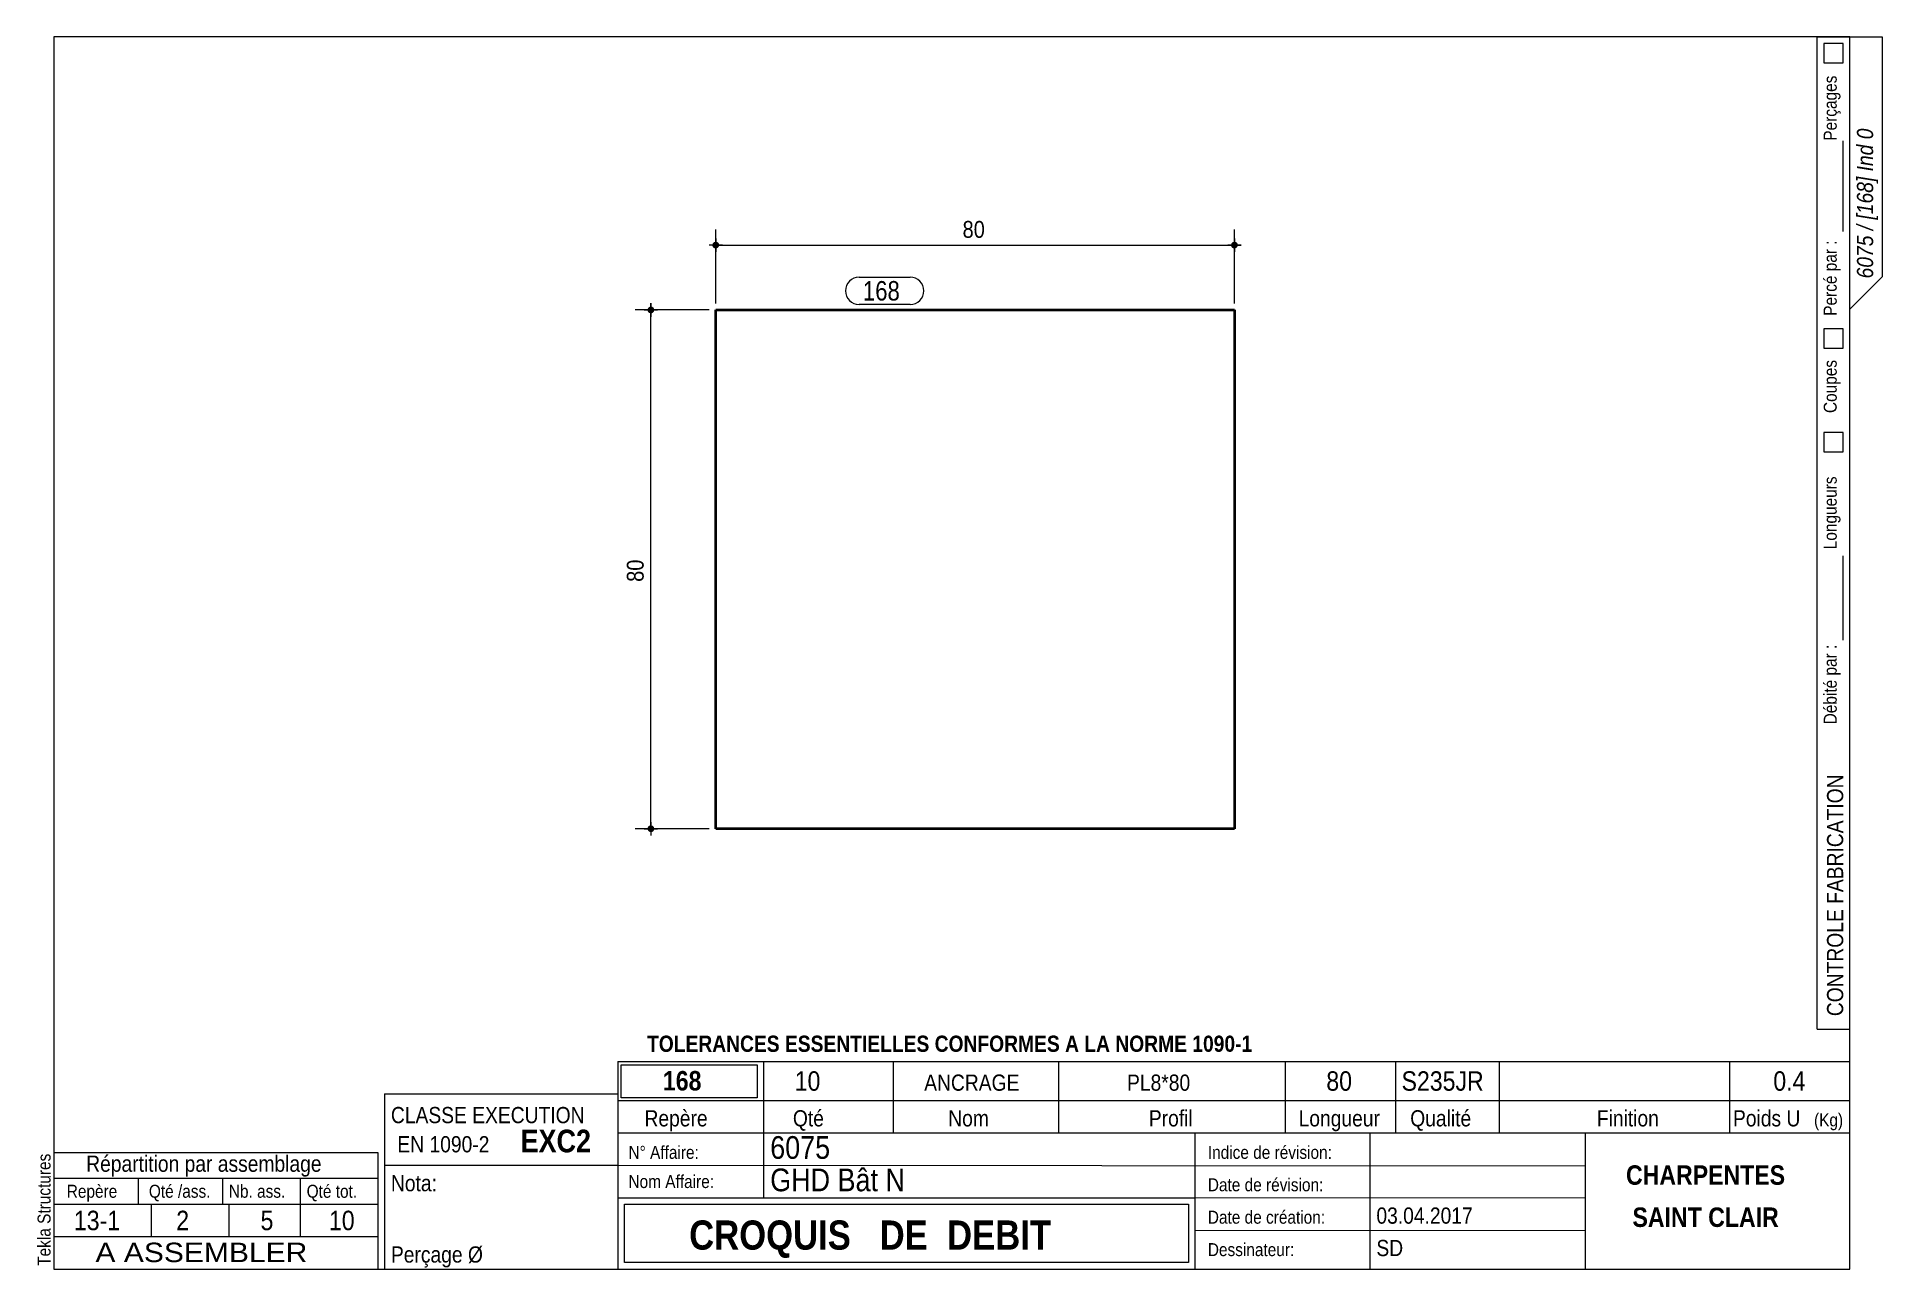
# Model space of a CAD drawing. Header units: millimetres. Extents: x 2 to 287, y 5 to 195.
import ezdxf

# ---------------------------------------------------------------- set-up
doc = ezdxf.new("R2010")
doc.units = ezdxf.units.MM
for name, color, linetype, lineweight in [('Autre type objet', 1, 'Continuous', 0), ('Cotation', 7, 'Continuous', 0), ('Feuille dessin', 5, 'Continuous', 0), ('Piece', 2, 'Continuous', 0), ('Repère pièce', 3, 'Continuous', 0)]:
    doc.layers.add(name, color=color, linetype=linetype, lineweight=lineweight)
doc.styles.add('ARIAL', font='ARIAL.TTF')
doc.styles.add('ARIAL_BOLD', font='ARIALBD.TTF')
doc.styles.add('ARIAL_ITALIC', font='ARIALI.TTF')
doc.styles.add('COMIC_SANS_MS', font='COMIC.TTF')

# ---------------------------------------------------------------- blocks, each defined once
blk = doc.blocks.new('*A1')
at = {"layer": 'Piece', "color": 2, "linetype": 'Continuous', "lineweight": 40}
for p, q in [((107.1, 72.9), (107.1, 152.9)), ((107.1, 152.9), (187.1, 152.9)), ((187.1, 152.9), (187.1, 72.9)), ((187.1, 72.9), (107.1, 72.9))]:
    blk.add_line(p, q, dxfattribs=at)
blk = doc.blocks.new('*A2')
at = {"layer": 'Feuille dessin', "linetype": 'Continuous', "lineweight": 0}
for p, q in [((282, 195), (5, 195)), ((5, 195), (5, 5)), ((282, 5), (282, 195)), ((5, 5), (282, 5))]:
    blk.add_line(p, q, dxfattribs=at)
at = {"layer": 'Feuille dessin', "style": 'ARIAL', "width": 0.85}
blk.add_text('Tekla Structures', height=2, rotation=90, dxfattribs=at).set_placement((4.5, 5.5))
blk = doc.blocks.new('*A3')
at = {"layer": 'Autre type objet', "linetype": 'Continuous', "lineweight": 0}
for p, q in [((56, 32), (92, 32)), ((56, 32), (56, 5)), ((92, 32), (92, 5)), ((56, 21), (92, 21)), ((56, 5), (92, 5))]:
    blk.add_line(p, q, dxfattribs=at)
at = {"layer": 'Autre type objet', "width": 0.85}
for s, height, style, p in [('CLASSE EXECUTION', 2.5, 'ARIAL', (57, 27.5)), ('EXC2', 3.5, 'ARIAL_BOLD', (77, 23)), ('EN 1090-2', 2.5, 'ARIAL', (58, 23)), ('Nota:', 2.5, 'ARIAL', (57, 17)), ('Perçage Ø', 2.5, 'ARIAL', (57, 6))]:
    blk.add_text(s, height=height, dxfattribs=dict(at, style=style)).set_placement(p)
blk = doc.blocks.new('*A4')
at = {"layer": 'Autre type objet', "linetype": 'Continuous', "lineweight": 0}
for p, q in [((5, 23), (55, 23)), ((5, 23), (5, 15)), ((55, 23), (55, 15)), ((5, 19), (55, 19)), ((18, 19), (18, 15)), ((31, 19), (31, 15)), ((43, 19), (43, 15)), ((5, 15), (55, 15)), ((5, 15), (5, 10)), ((20, 15), (20, 10)), ((32, 15), (32, 10)), ((43, 15), (43, 10)), ((55, 15), (55, 10)), ((5, 10), (55, 10))]:
    blk.add_line(p, q, dxfattribs=at)
at = {"layer": 'Autre type objet', "style": 'ARIAL', "width": 0.85}
for s, height, p in [('Répartition par assemblage', 2.5, (10, 20)), ('Repère', 2, (7, 16)), ('Qté /ass.', 2, (19.663086, 16)), ('Nb. ass.', 2, (32, 16)), ('Qté tot.', 2, (44, 16)), ('13-1', 3, (8.103027, 11)), ('2', 3, (23.885986, 11)), ('5', 3, (36.889404, 11)), ('10', 3, (47.438965, 11))]:
    blk.add_text(s, height=height, dxfattribs=at).set_placement(p)
blk = doc.blocks.new('*A5')
at = {"layer": 'Autre type objet', "linetype": 'Continuous', "lineweight": 0}
for p, q in [((277, 42), (277, 195)), ((277, 195), (287, 195)), ((278, 194), (278, 191)), ((281, 194), (278, 194)), ((281, 191), (281, 194)), ((282, 42), (282, 195)), ((287, 195), (287, 158)), ((278, 191), (281, 191)), ((281, 165), (281, 179)), ((287, 158), (282, 153)), ((278, 150), (278, 147)), ((281, 150), (278, 150)), ((281, 147), (281, 150)), ((278, 147), (281, 147)), ((278, 134), (278, 131)), ((281, 134), (278, 134)), ((281, 131), (281, 134)), ((278, 131), (281, 131)), ((281, 102), (281, 115)), ((277, 42), (282, 42))]:
    blk.add_line(p, q, dxfattribs=at)
at = {"layer": 'Autre type objet', "width": 0.85}
for s, height, style, p in [('Perçages', 2, 'ARIAL', (280, 179)), ('6075 / [168] Ind 0', 2.5, 'ARIAL_ITALIC', (285.619109, 157.760245)), ('Percé par :', 2, 'ARIAL', (280, 152)), ('Coupes', 2, 'ARIAL', (280, 137)), ('Longueurs', 2, 'ARIAL', (280, 116)), ('Débité par :', 2, 'ARIAL', (280, 89)), ('CONTROLE FABRICATION', 2.5, 'ARIAL', (281, 44))]:
    blk.add_text(s, height=height, rotation=90, dxfattribs=dict(at, style=style)).set_placement(p)
blk = doc.blocks.new('*A6')
at = {"layer": 'Autre type objet', "linetype": 'Continuous', "lineweight": 0}
for p, q in [((92, 37), (282, 37)), ((92, 37), (92, 31)), ((114.5, 31), (114.5, 37)), ((134.5, 31), (134.5, 37)), ((160, 31), (160, 37)), ((195, 31), (195, 37)), ((212, 31), (212, 37)), ((228, 31), (228, 37)), ((263.5, 31), (263.5, 37)), ((282, 31), (282, 37)), ((92.51953, 36.5), (113.5, 36.5)), ((92.51953, 31.394341), (92.51953, 36.5)), ((113.5, 36.5), (113.5, 31.394341)), ((113.5, 31.394341), (92.51953, 31.394341)), ((92, 31), (282, 31)), ((92, 31), (92, 5)), ((114.5, 16), (114.5, 31)), ((134.5, 26), (134.5, 31)), ((160, 26), (160, 31)), ((195, 26), (195, 31)), ((212, 26), (212, 31)), ((228, 26), (228, 31)), ((263.5, 26), (263.5, 31)), ((282, 5), (282, 31)), ((92, 26), (282, 26)), ((181, 26), (181, 5)), ((208, 26), (208, 5)), ((241.262466, 5), (241.262466, 26)), ((92, 21), (241.327069, 20.935451)), ((92, 16), (181, 16)), ((93, 15), (180, 15)), ((93, 6), (93, 15)), ((180, 15), (180, 6)), ((181, 16), (241.297815, 16.021151)), ((181, 11), (241.217807, 10.969512)), ((180, 6), (93, 6)), ((92, 5), (282, 5))]:
    blk.add_line(p, q, dxfattribs=at)
at = {"layer": 'Autre type objet', "width": 0.85}
for s, height, style, p in [('TOLERANCES ESSENTIELLES CONFORMES A LA NORME 1090-1', 2.5, 'ARIAL_BOLD', (96.5, 38.5)), ('168', 3, 'ARIAL_BOLD', (98.951496, 32.540141)), ('10', 3, 'ARIAL', (119.277344, 32.5)), ('ANCRAGE', 2.5, 'ARIAL', (139.25415, 32.5)), ('PL8*80', 2.5, 'ARIAL', (170.537964, 32.5)), ('80', 3, 'ARIAL', (201.27832, 32.5)), ('S235JR', 3, 'ARIAL', (212.880127, 32.5)), ('0.4', 3, 'ARIAL', (270.222412, 32.5)), ('Repère', 2.5, 'ARIAL', (96.112978, 27)), ('Qté', 2.5, 'ARIAL', (119, 27)), ('Nom', 2.5, 'ARIAL', (142.961426, 27)), ('Profil', 2.5, 'ARIAL', (173.903564, 27)), ('Longueur', 2.5, 'ARIAL', (197, 27)), ('Qualité', 2.5, 'ARIAL', (214.218018, 27)), ('Finition', 2.5, 'ARIAL', (243, 27)), ('Poids U', 2.5, 'ARIAL', (264, 27)), ('(Kg)', 2, 'ARIAL', (276.5, 27)), ('N° Affaire:', 2, 'ARIAL', (93.640566, 22)), ('6075', 3.5, 'ARIAL', (115.5, 22)), ('Indice de révision:', 2, 'ARIAL', (183, 22)), ('GHD Bât N', 3.5, 'ARIAL', (115.5, 17)), ('CHARPENTES', 3, 'ARIAL_BOLD', (247.5, 18)), ('Nom Affaire:', 2, 'ARIAL', (93.640566, 17.5)), ('Date de révision:', 2, 'ARIAL', (183, 17)), ('03.04.2017', 2.5, 'ARIAL', (209, 12)), ('SAINT CLAIR', 3, 'ARIAL_BOLD', (248.5, 11.5)), ('CROQUIS   DE  DEBIT', 4.5, 'ARIAL_BOLD', (103, 8)), ('Date de création:', 2, 'ARIAL', (183, 12)), ('Dessinateur:', 2, 'ARIAL', (183, 7)), ('SD', 2.5, 'ARIAL', (209, 7))]:
    blk.add_text(s, height=height, dxfattribs=dict(at, style=style)).set_placement(p)
blk = doc.blocks.new('*A7')
at = {"layer": 'Autre type objet', "linetype": 'Continuous', "lineweight": 0}
for p, q in [((5, 10), (55, 10)), ((5, 10), (5, 5)), ((55, 10), (55, 5)), ((5, 5), (55, 5))]:
    blk.add_line(p, q, dxfattribs=at)
at = {"layer": 'Autre type objet', "style": 'ARIAL', "width": 1.105}
blk.add_text('A ASSEMBLER', height=3, dxfattribs=at).set_placement((11.423651, 6.073465))
blk = doc.blocks.new('*A8')
at = {"layer": 'Cotation'}
for points in [[(107.07, 162.38), (107.05, 162.38), (107.02, 162.39), (107, 162.39), (106.97, 162.4), (106.95, 162.4), (106.92, 162.41), (106.9, 162.42), (106.88, 162.43), (106.85, 162.44), (106.83, 162.45), (106.81, 162.47), (106.79, 162.48), (106.77, 162.5), (106.75, 162.51), (106.73, 162.53), (106.71, 162.55), (106.7, 162.57), (106.68, 162.59), (106.67, 162.61), (106.65, 162.63), (106.64, 162.65), (106.63, 162.68), (106.62, 162.7), (106.61, 162.72), (106.6, 162.75), (106.6, 162.77), (106.59, 162.8), (106.59, 162.82), (106.58, 162.85), (106.58, 162.87), (106.58, 162.9), (106.58, 162.93), (106.58, 162.95), (106.59, 162.98), (106.59, 163), (106.6, 163.03), (106.6, 163.05), (106.61, 163.08), (106.62, 163.1), (106.63, 163.12), (106.64, 163.15), (106.65, 163.17), (106.67, 163.19), (106.68, 163.21), (106.7, 163.23), (106.71, 163.25), (106.73, 163.27), (106.75, 163.29), (106.77, 163.3), (106.79, 163.32), (106.81, 163.33), (106.83, 163.35), (106.85, 163.36), (106.88, 163.37), (106.9, 163.38), (106.92, 163.39), (106.95, 163.4), (106.97, 163.4), (107, 163.41), (107.02, 163.41), (107.05, 163.42), (107.07, 163.42), (107.1, 163.42), (107.13, 163.42), (107.15, 163.42), (107.18, 163.41), (107.2, 163.41), (107.23, 163.4), (107.25, 163.4), (107.28, 163.39), (107.3, 163.38), (107.32, 163.37), (107.35, 163.36), (107.37, 163.35), (107.39, 163.33), (107.41, 163.32), (107.43, 163.3), (107.45, 163.29), (107.47, 163.27), (107.49, 163.25), (107.5, 163.23), (107.52, 163.21), (107.53, 163.19), (107.55, 163.17), (107.56, 163.15), (107.57, 163.12), (107.58, 163.1), (107.59, 163.08), (107.6, 163.05), (107.6, 163.03), (107.61, 163), (107.61, 162.98), (107.62, 162.95), (107.62, 162.93), (107.62, 162.9), (107.62, 162.87), (107.62, 162.85), (107.61, 162.82), (107.61, 162.8), (107.6, 162.77), (107.6, 162.75), (107.59, 162.72), (107.58, 162.7), (107.57, 162.68), (107.56, 162.65), (107.55, 162.63), (107.53, 162.61), (107.52, 162.59), (107.5, 162.57), (107.49, 162.55), (107.47, 162.53), (107.45, 162.51), (107.43, 162.5), (107.41, 162.48), (107.39, 162.47), (107.37, 162.45), (107.35, 162.44), (107.32, 162.43), (107.3, 162.42), (107.28, 162.41), (107.25, 162.4), (107.23, 162.4), (107.2, 162.39), (107.18, 162.39), (107.15, 162.38), (107.13, 162.38), (107.1, 162.38)], [(187.07, 162.38), (187.05, 162.38), (187.02, 162.39), (187, 162.39), (186.97, 162.4), (186.95, 162.4), (186.92, 162.41), (186.9, 162.42), (186.88, 162.43), (186.85, 162.44), (186.83, 162.45), (186.81, 162.47), (186.79, 162.48), (186.77, 162.5), (186.75, 162.51), (186.73, 162.53), (186.71, 162.55), (186.7, 162.57), (186.68, 162.59), (186.67, 162.61), (186.65, 162.63), (186.64, 162.65), (186.63, 162.68), (186.62, 162.7), (186.61, 162.72), (186.6, 162.75), (186.6, 162.77), (186.59, 162.8), (186.59, 162.82), (186.58, 162.85), (186.58, 162.87), (186.58, 162.9), (186.58, 162.93), (186.58, 162.95), (186.59, 162.98), (186.59, 163), (186.6, 163.03), (186.6, 163.05), (186.61, 163.08), (186.62, 163.1), (186.63, 163.12), (186.64, 163.15), (186.65, 163.17), (186.67, 163.19), (186.68, 163.21), (186.7, 163.23), (186.71, 163.25), (186.73, 163.27), (186.75, 163.29), (186.77, 163.3), (186.79, 163.32), (186.81, 163.33), (186.83, 163.35), (186.85, 163.36), (186.88, 163.37), (186.9, 163.38), (186.92, 163.39), (186.95, 163.4), (186.97, 163.4), (187, 163.41), (187.02, 163.41), (187.05, 163.42), (187.07, 163.42), (187.1, 163.42), (187.13, 163.42), (187.15, 163.42), (187.18, 163.41), (187.2, 163.41), (187.23, 163.4), (187.25, 163.4), (187.28, 163.39), (187.3, 163.38), (187.32, 163.37), (187.35, 163.36), (187.37, 163.35), (187.39, 163.33), (187.41, 163.32), (187.43, 163.3), (187.45, 163.29), (187.47, 163.27), (187.49, 163.25), (187.5, 163.23), (187.52, 163.21), (187.53, 163.19), (187.55, 163.17), (187.56, 163.15), (187.57, 163.12), (187.58, 163.1), (187.59, 163.08), (187.6, 163.05), (187.6, 163.03), (187.61, 163), (187.61, 162.98), (187.62, 162.95), (187.62, 162.93), (187.62, 162.9), (187.62, 162.87), (187.62, 162.85), (187.61, 162.82), (187.61, 162.8), (187.6, 162.77), (187.6, 162.75), (187.59, 162.72), (187.58, 162.7), (187.57, 162.68), (187.56, 162.65), (187.55, 162.63), (187.53, 162.61), (187.52, 162.59), (187.5, 162.57), (187.49, 162.55), (187.47, 162.53), (187.45, 162.51), (187.43, 162.5), (187.41, 162.48), (187.39, 162.47), (187.37, 162.45), (187.35, 162.44), (187.32, 162.43), (187.3, 162.42), (187.28, 162.41), (187.25, 162.4), (187.23, 162.4), (187.2, 162.39), (187.18, 162.39), (187.15, 162.38), (187.13, 162.38), (187.1, 162.38)]]:
    blk.add_hatch(color=256, dxfattribs=at).paths.add_polyline_path(points, flags=17)
at = {"layer": 'Cotation', "linetype": 'Continuous', "lineweight": 0}
for p, q in [((107.1, 153.9), (107.1, 165.32)), ((187.1, 153.9), (187.1, 165.32)), ((108.14, 162.9), (106.06, 162.9)), ((107.1, 162.9), (106.06, 162.9)), ((107.1, 163.94), (107.1, 161.86)), ((107.1, 162.9), (187.1, 162.9)), ((188.14, 162.9), (186.06, 162.9)), ((187.1, 163.94), (187.1, 161.86)), ((187.1, 162.9), (188.14, 162.9))]:
    blk.add_line(p, q, dxfattribs=at)
at = {"layer": 'Cotation'}
for p in [(107.1, 162.9), (187.1, 162.9)]:
    blk.add_point(p, dxfattribs=at)
at = {"layer": 'Cotation', "style": 'ARIAL', "width": 0.85}
blk.add_text('80', height=2.6, dxfattribs=at).set_placement((145.17, 164.02))
blk = doc.blocks.new('*A9')
at = {"layer": 'Cotation'}
for points in [[(97.07, 152.38), (97.05, 152.38), (97.02, 152.39), (97, 152.39), (96.97, 152.4), (96.95, 152.4), (96.92, 152.41), (96.9, 152.42), (96.88, 152.43), (96.85, 152.44), (96.83, 152.45), (96.81, 152.47), (96.79, 152.48), (96.77, 152.5), (96.75, 152.51), (96.73, 152.53), (96.71, 152.55), (96.7, 152.57), (96.68, 152.59), (96.67, 152.61), (96.65, 152.63), (96.64, 152.65), (96.63, 152.68), (96.62, 152.7), (96.61, 152.72), (96.6, 152.75), (96.6, 152.77), (96.59, 152.8), (96.59, 152.82), (96.58, 152.85), (96.58, 152.87), (96.58, 152.9), (96.58, 152.93), (96.58, 152.95), (96.59, 152.98), (96.59, 153), (96.6, 153.03), (96.6, 153.05), (96.61, 153.08), (96.62, 153.1), (96.63, 153.12), (96.64, 153.15), (96.65, 153.17), (96.67, 153.19), (96.68, 153.21), (96.7, 153.23), (96.71, 153.25), (96.73, 153.27), (96.75, 153.29), (96.77, 153.3), (96.79, 153.32), (96.81, 153.33), (96.83, 153.35), (96.85, 153.36), (96.88, 153.37), (96.9, 153.38), (96.92, 153.39), (96.95, 153.4), (96.97, 153.4), (97, 153.41), (97.02, 153.41), (97.05, 153.42), (97.07, 153.42), (97.1, 153.42), (97.13, 153.42), (97.15, 153.42), (97.18, 153.41), (97.2, 153.41), (97.23, 153.4), (97.25, 153.4), (97.28, 153.39), (97.3, 153.38), (97.32, 153.37), (97.35, 153.36), (97.37, 153.35), (97.39, 153.33), (97.41, 153.32), (97.43, 153.3), (97.45, 153.29), (97.47, 153.27), (97.49, 153.25), (97.5, 153.23), (97.52, 153.21), (97.53, 153.19), (97.55, 153.17), (97.56, 153.15), (97.57, 153.12), (97.58, 153.1), (97.59, 153.08), (97.6, 153.05), (97.6, 153.03), (97.61, 153), (97.61, 152.98), (97.62, 152.95), (97.62, 152.93), (97.62, 152.9), (97.62, 152.87), (97.62, 152.85), (97.61, 152.82), (97.61, 152.8), (97.6, 152.77), (97.6, 152.75), (97.59, 152.72), (97.58, 152.7), (97.57, 152.68), (97.56, 152.65), (97.55, 152.63), (97.53, 152.61), (97.52, 152.59), (97.5, 152.57), (97.49, 152.55), (97.47, 152.53), (97.45, 152.51), (97.43, 152.5), (97.41, 152.48), (97.39, 152.47), (97.37, 152.45), (97.35, 152.44), (97.32, 152.43), (97.3, 152.42), (97.28, 152.41), (97.25, 152.4), (97.23, 152.4), (97.2, 152.39), (97.18, 152.39), (97.15, 152.38), (97.13, 152.38), (97.1, 152.38)], [(97.07, 72.38), (97.05, 72.38), (97.02, 72.39), (97, 72.39), (96.97, 72.4), (96.95, 72.4), (96.92, 72.41), (96.9, 72.42), (96.88, 72.43), (96.85, 72.44), (96.83, 72.45), (96.81, 72.47), (96.79, 72.48), (96.77, 72.5), (96.75, 72.51), (96.73, 72.53), (96.71, 72.55), (96.7, 72.57), (96.68, 72.59), (96.67, 72.61), (96.65, 72.63), (96.64, 72.65), (96.63, 72.68), (96.62, 72.7), (96.61, 72.72), (96.6, 72.75), (96.6, 72.77), (96.59, 72.8), (96.59, 72.82), (96.58, 72.85), (96.58, 72.87), (96.58, 72.9), (96.58, 72.93), (96.58, 72.95), (96.59, 72.98), (96.59, 73), (96.6, 73.03), (96.6, 73.05), (96.61, 73.08), (96.62, 73.1), (96.63, 73.12), (96.64, 73.15), (96.65, 73.17), (96.67, 73.19), (96.68, 73.21), (96.7, 73.23), (96.71, 73.25), (96.73, 73.27), (96.75, 73.29), (96.77, 73.3), (96.79, 73.32), (96.81, 73.33), (96.83, 73.35), (96.85, 73.36), (96.88, 73.37), (96.9, 73.38), (96.92, 73.39), (96.95, 73.4), (96.97, 73.4), (97, 73.41), (97.02, 73.41), (97.05, 73.42), (97.07, 73.42), (97.1, 73.42), (97.13, 73.42), (97.15, 73.42), (97.18, 73.41), (97.2, 73.41), (97.23, 73.4), (97.25, 73.4), (97.28, 73.39), (97.3, 73.38), (97.32, 73.37), (97.35, 73.36), (97.37, 73.35), (97.39, 73.33), (97.41, 73.32), (97.43, 73.3), (97.45, 73.29), (97.47, 73.27), (97.49, 73.25), (97.5, 73.23), (97.52, 73.21), (97.53, 73.19), (97.55, 73.17), (97.56, 73.15), (97.57, 73.12), (97.58, 73.1), (97.59, 73.08), (97.6, 73.05), (97.6, 73.03), (97.61, 73), (97.61, 72.98), (97.62, 72.95), (97.62, 72.93), (97.62, 72.9), (97.62, 72.87), (97.62, 72.85), (97.61, 72.82), (97.61, 72.8), (97.6, 72.77), (97.6, 72.75), (97.59, 72.72), (97.58, 72.7), (97.57, 72.68), (97.56, 72.65), (97.55, 72.63), (97.53, 72.61), (97.52, 72.59), (97.5, 72.57), (97.49, 72.55), (97.47, 72.53), (97.45, 72.51), (97.43, 72.5), (97.41, 72.48), (97.39, 72.47), (97.37, 72.45), (97.35, 72.44), (97.32, 72.43), (97.3, 72.42), (97.28, 72.41), (97.25, 72.4), (97.23, 72.4), (97.2, 72.39), (97.18, 72.39), (97.15, 72.38), (97.13, 72.38), (97.1, 72.38)]]:
    blk.add_hatch(color=256, dxfattribs=at).paths.add_polyline_path(points, flags=17)
at = {"layer": 'Cotation', "linetype": 'Continuous', "lineweight": 0}
for p, q in [((97.1, 153.94), (97.1, 151.86)), ((97.1, 152.9), (97.1, 153.94)), ((106.1, 152.9), (94.68, 152.9)), ((96.06, 152.9), (98.14, 152.9)), ((97.1, 72.9), (97.1, 152.9)), ((106.1, 72.9), (94.68, 72.9)), ((96.06, 72.9), (98.14, 72.9)), ((97.1, 73.94), (97.1, 71.86)), ((97.1, 72.9), (97.1, 71.86))]:
    blk.add_line(p, q, dxfattribs=at)
at = {"layer": 'Cotation'}
for p in [(97.1, 152.9), (97.1, 72.9)]:
    blk.add_point(p, dxfattribs=at)
at = {"layer": 'Cotation', "style": 'ARIAL', "width": 0.85}
blk.add_text('80', height=2.6, rotation=90.0002, dxfattribs=at).set_placement((95.98, 110.97))
blk = doc.blocks.new('*A10')
at = {"layer": 'Repère pièce', "linetype": 'Continuous', "lineweight": 0}
for p, q in [((129.2, 157.95), (137.084082, 157.95)), ((137.084082, 153.75), (129.2, 153.75))]:
    blk.add_line(p, q, dxfattribs=at)
for centre, start, end in [((129.2, 155.85), 90, 270), ((137.084082, 155.85), 270, 90)]:
    blk.add_arc(centre, 2.1, start, end, dxfattribs=at)
at = {"layer": 'Repère pièce', "style": 'COMIC_SANS_MS', "width": 0.85}
blk.add_text('168', height=3, dxfattribs=at).set_placement((129.8, 154.35))

msp = doc.modelspace()

# ---------------------------------------------------------------- block references
at = {"lineweight": 0}
for name in ['*A2', '*A5', '*A8', '*A10', '*A9', '*A1', '*A6', '*A3', '*A4', '*A7']:
    msp.add_blockref(name, (0, 0), dxfattribs=at)

doc.saveas('drawing.dxf')
